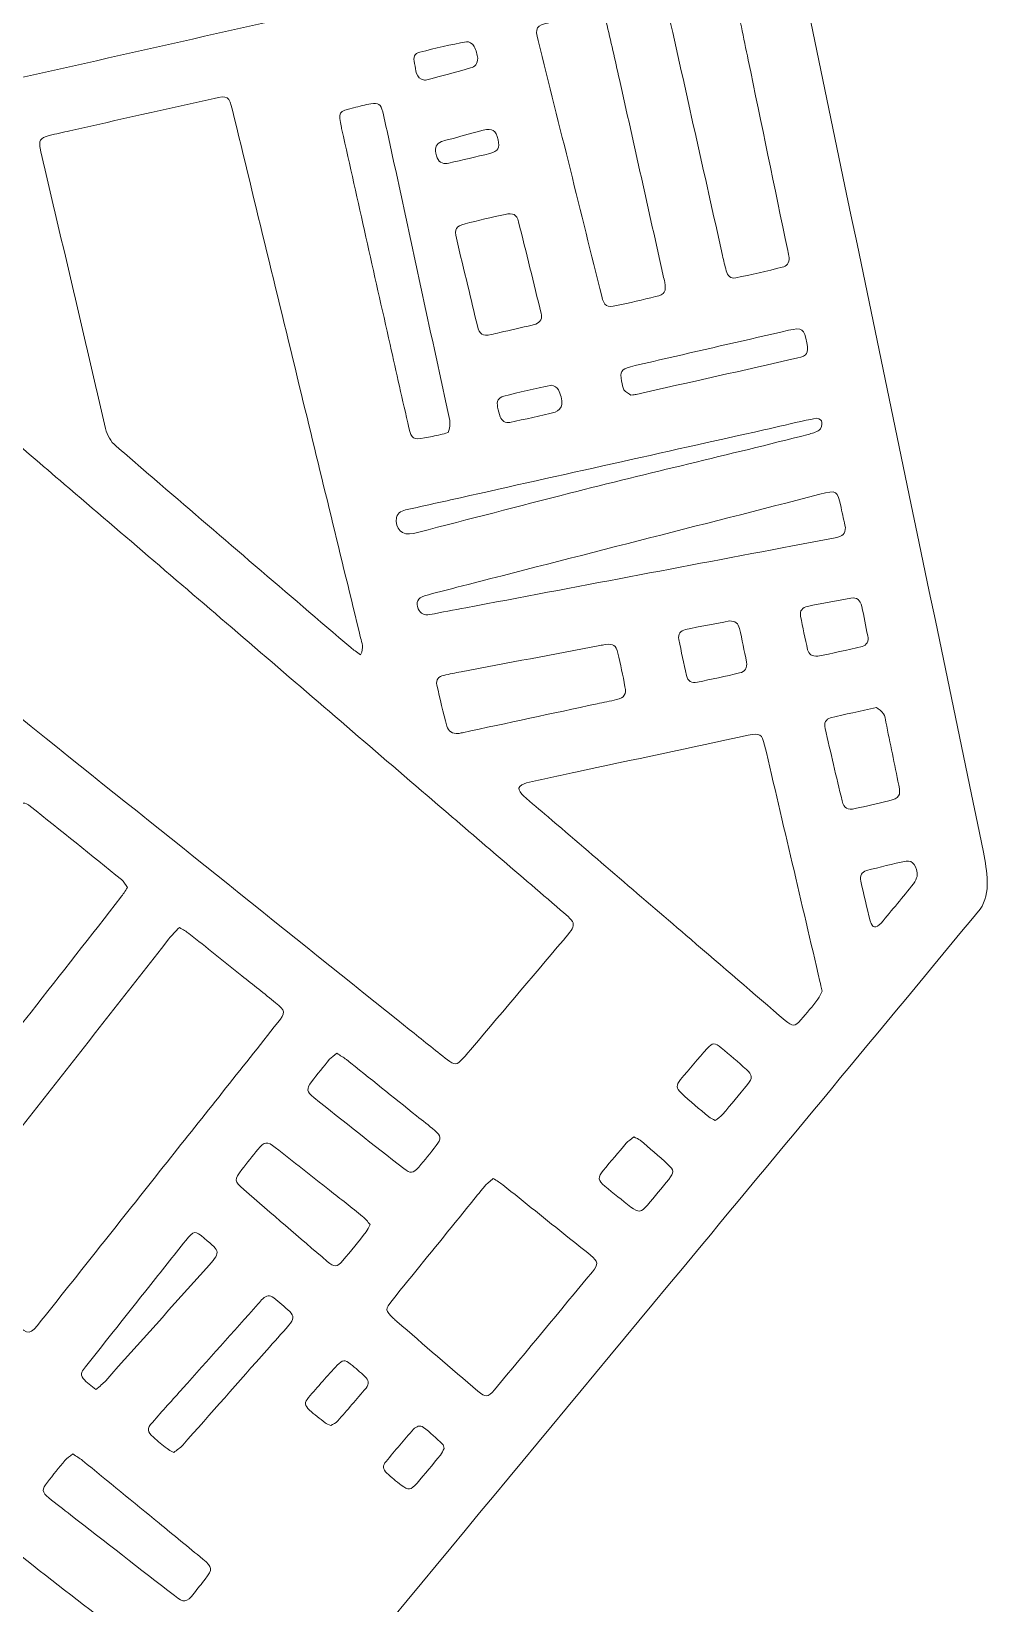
# Model space of a CAD drawing. Header units: centimetres. Extents: x 0 to 122, y -183 to 60.
# Drawn here: x 95.39 to 122.12, y -160.88 to -117.12 of the extents above; entities that cross this region are included whole.
import ezdxf

# ---------------------------------------------------------------- set-up
doc = ezdxf.new("R2010")
doc.units = ezdxf.units.CM
doc.header["$MEASUREMENT"] = 0
doc.layers.add('Layer 1', color=7, linetype='Continuous')

msp = doc.modelspace()

# ---------------------------------------------------------------- linework, layer by layer
at = {"layer": 'Layer 1', "lineweight": 0}
for points, knots in [([(84.744, -182.939), (68.311, -182.738), (51.881, -182.297), (35.448, -182.027), (34.747, -182.015), (34.045, -181.99), (33.344, -181.987), (33.108, -181.986), (32.921, -181.92), (32.773, -181.739), (21.919, -167.674), (11.193, -153.505), (0.347, -139.435), (-0.029, -138.974), (-0.057, -138.5), (0.064, -137.987), (1.37, -132.65), (2.713, -127.322), (4.032, -121.987), (6.97, -110.149), (9.924, -98.314), (12.847, -86.471), (12.95, -86.046), (13.192, -85.783), (13.57, -85.61), (29.662, -78.239), (45.744, -70.841), (61.843, -63.484), (62.255, -63.313), (62.695, -63.297), (63.101, -63.502), (78.911, -71.487), (94.708, -79.499), (110.514, -87.494), (110.875, -87.676), (111.089, -87.943), (111.175, -88.363), (114.742, -105.566), (118.315, -122.768), (121.898, -139.968), (121.98, -140.485), (122.12, -141.101), (121.799, -141.551), (119.046, -144.891), (116.275, -148.215), (113.515, -151.55), (104.903, -161.919), (96.332, -172.324), (87.704, -182.681), (87.512, -182.913), (87.281, -183.007), (86.973, -183), (86.231, -182.982), (85.487, -182.994), (84.744, -182.994), (84.744, -182.976), (84.744, -182.957), (84.744, -182.939)], [0, 0, 0, 0, 1, 1, 1, 2, 2, 2, 3, 3, 3, 4, 4, 4, 5, 5, 5, 6, 6, 6, 7, 7, 7, 8, 8, 8, 9, 9, 9, 10, 10, 10, 11, 11, 11, 12, 12, 12, 13, 13, 13, 14, 14, 14, 15, 15, 15, 16, 16, 16, 17, 17, 17, 18, 18, 18, 19, 19, 19, 19]), ([(105.137, -115.936), (105.022, -115.434), (104.91, -114.93), (104.788, -114.429), (104.761, -114.319), (104.665, -114.264), (104.547, -114.278), (104.476, -114.286), (104.406, -114.306), (104.335, -114.322), (101.739, -114.908), (99.143, -115.494), (96.548, -116.081), (92.765, -116.937), (88.982, -117.792), (85.199, -118.648), (81.114, -119.572), (77.029, -120.496), (72.944, -121.42), (72.3, -121.566), (71.656, -121.711), (71.012, -121.857), (70.65, -121.939), (70.614, -121.996), (70.694, -122.371), (70.771, -122.735), (70.853, -123.098), (70.934, -123.46), (71.011, -123.799), (71.066, -123.836), (71.4, -123.761), (73.07, -123.385), (74.741, -123.008), (76.411, -122.631), (82.006, -121.367), (87.6, -120.103), (93.194, -118.84), (96.756, -118.035), (100.319, -117.231), (103.881, -116.427), (104.213, -116.352), (104.544, -116.276), (104.876, -116.201), (105.019, -116.168), (105.123, -116.099), (105.137, -115.936)], [0, 0, 0, 0, 1, 1, 1, 2, 2, 2, 3, 3, 3, 4, 4, 4, 5, 5, 5, 6, 6, 6, 7, 7, 7, 8, 8, 8, 9, 9, 9, 10, 10, 10, 11, 11, 11, 12, 12, 12, 13, 13, 13, 14, 14, 14, 15, 15, 15, 15]), ([(116.483, -123.413), (116.473, -123.362), (116.459, -123.291), (116.444, -123.22), (116.078, -121.452), (115.712, -119.684), (115.346, -117.917), (115.218, -117.301), (115.093, -116.684), (114.959, -116.069), (114.897, -115.785), (114.823, -115.742), (114.55, -115.803), (114.158, -115.89), (113.765, -115.979), (113.374, -116.072), (113.075, -116.144), (113.035, -116.212), (113.1, -116.503), (113.61, -118.789), (114.12, -121.074), (114.631, -123.36), (114.663, -123.501), (114.696, -123.641), (114.732, -123.781), (114.768, -123.916), (114.854, -124.011), (114.998, -123.98), (115.432, -123.889), (115.864, -123.789), (116.294, -123.683), (116.412, -123.654), (116.488, -123.568), (116.483, -123.413)], [0, 0, 0, 0, 1, 1, 1, 2, 2, 2, 3, 3, 3, 4, 4, 4, 5, 5, 5, 6, 6, 6, 7, 7, 7, 8, 8, 8, 9, 9, 9, 10, 10, 10, 11, 11, 11, 11]), ([(111.104, -116.58), (111.06, -116.59), (111, -116.605), (110.939, -116.619), (110.557, -116.706), (110.175, -116.792), (109.793, -116.879), (109.443, -116.959), (109.406, -117.018), (109.494, -117.371), (109.794, -118.573), (110.096, -119.773), (110.395, -120.975), (110.686, -122.147), (110.973, -123.319), (111.266, -124.491), (111.336, -124.771), (111.403, -124.812), (111.683, -124.751), (112.045, -124.673), (112.408, -124.59), (112.768, -124.501), (113.025, -124.437), (113.069, -124.357), (113.02, -124.103), (113.008, -124.043), (112.995, -123.982), (112.981, -123.922), (112.574, -122.099), (112.167, -120.276), (111.76, -118.454), (111.64, -117.92), (111.519, -117.387), (111.395, -116.854), (111.346, -116.645), (111.272, -116.578), (111.104, -116.58)], [0, 0, 0, 0, 1, 1, 1, 2, 2, 2, 3, 3, 3, 4, 4, 4, 5, 5, 5, 6, 6, 6, 7, 7, 7, 8, 8, 8, 9, 9, 9, 10, 10, 10, 11, 11, 11, 12, 12, 12, 12]), ([(107.817, -117.862), (107.791, -117.771), (107.776, -117.642), (107.716, -117.538), (107.678, -117.472), (107.564, -117.393), (107.501, -117.406), (107.066, -117.489), (106.634, -117.588), (106.205, -117.697), (106.051, -117.737), (106.01, -117.835), (106.056, -118.014), (106.102, -118.193), (106.075, -118.425), (106.334, -118.479), (106.353, -118.483), (106.375, -118.477), (106.395, -118.471), (106.802, -118.361), (107.21, -118.251), (107.617, -118.138), (107.738, -118.104), (107.811, -118.024), (107.817, -117.862)], [0, 0, 0, 0, 1, 1, 1, 2, 2, 2, 3, 3, 3, 4, 4, 4, 5, 5, 5, 6, 6, 6, 7, 7, 7, 8, 8, 8, 8]), ([(104.555, -134.473), (104.657, -134.27), (104.586, -134.133), (104.554, -134), (104.007, -131.742), (103.457, -129.484), (102.909, -127.226), (102.267, -124.587), (101.627, -121.948), (100.986, -119.309), (100.893, -118.927), (100.852, -118.899), (100.477, -118.983), (99.138, -119.283), (97.8, -119.585), (96.461, -119.887), (96.27, -119.93), (96.078, -119.97), (95.889, -120.021), (95.624, -120.092), (95.589, -120.155), (95.643, -120.416), (95.65, -120.446), (95.655, -120.477), (95.662, -120.507), (96.261, -123.061), (96.86, -125.614), (97.455, -128.169), (97.502, -128.369), (97.591, -128.531), (97.748, -128.664), (98.157, -129.012), (98.56, -129.366), (98.967, -129.716), (100.738, -131.235), (102.508, -132.754), (104.28, -134.272), (104.355, -134.336), (104.44, -134.39), (104.555, -134.473)], [0, 0, 0, 0, 1, 1, 1, 2, 2, 2, 3, 3, 3, 4, 4, 4, 5, 5, 5, 6, 6, 6, 7, 7, 7, 8, 8, 8, 9, 9, 9, 10, 10, 10, 11, 11, 11, 12, 12, 12, 13, 13, 13, 13]), ([(106.995, -128.284), (107.011, -128.208), (107.046, -128.122), (107.043, -128.037), (107.039, -127.925), (107.006, -127.814), (106.982, -127.703), (106.483, -125.393), (105.984, -123.084), (105.484, -120.775), (105.382, -120.301), (105.279, -119.827), (105.17, -119.355), (105.121, -119.145), (105.046, -119.097), (104.841, -119.132), (104.678, -119.161), (104.519, -119.206), (104.359, -119.245), (103.94, -119.347), (103.925, -119.371), (104.021, -119.794), (104.026, -119.814), (104.029, -119.834), (104.034, -119.855), (104.48, -121.848), (104.926, -123.841), (105.374, -125.834), (105.547, -126.609), (105.723, -127.384), (105.9, -128.158), (105.969, -128.456), (106.028, -128.494), (106.331, -128.437), (106.482, -128.408), (106.633, -128.375), (106.784, -128.341), (106.844, -128.328), (106.903, -128.309), (106.995, -128.284)], [0, 0, 0, 0, 1, 1, 1, 2, 2, 2, 3, 3, 3, 4, 4, 4, 5, 5, 5, 6, 6, 6, 7, 7, 7, 8, 8, 8, 9, 9, 9, 10, 10, 10, 11, 11, 11, 12, 12, 12, 13, 13, 13, 13]), ([(106.922, -120.799), (106.949, -120.794), (106.98, -120.792), (107.01, -120.785), (107.391, -120.696), (107.772, -120.612), (108.151, -120.515), (108.391, -120.453), (108.437, -120.364), (108.381, -120.136), (108.314, -119.865), (108.231, -119.807), (107.967, -119.872), (107.688, -119.941), (107.411, -120.022), (107.133, -120.097), (107.024, -120.127), (106.911, -120.147), (106.807, -120.188), (106.66, -120.247), (106.618, -120.349), (106.652, -120.512), (106.693, -120.711), (106.771, -120.795), (106.922, -120.799)], [0, 0, 0, 0, 1, 1, 1, 2, 2, 2, 3, 3, 3, 4, 4, 4, 5, 5, 5, 6, 6, 6, 7, 7, 7, 8, 8, 8, 8]), ([(87.213, -121.986), (87.088, -122.009), (87.006, -122.021), (86.926, -122.04), (84.611, -122.562), (82.297, -123.083), (79.983, -123.611), (79.871, -123.636), (79.715, -123.685), (79.676, -123.768), (79.611, -123.906), (79.784, -123.968), (79.874, -124.041), (80.742, -124.74), (81.616, -125.433), (82.486, -126.13), (86.926, -129.687), (91.364, -133.246), (95.804, -136.803), (99.172, -139.502), (102.541, -142.2), (105.909, -144.898), (106.264, -145.182), (106.617, -145.467), (106.975, -145.747), (107.165, -145.897), (107.231, -145.889), (107.396, -145.722), (107.432, -145.685), (107.465, -145.644), (107.498, -145.605), (108.399, -144.541), (109.298, -143.476), (110.2, -142.413), (110.581, -141.964), (110.582, -141.967), (110.123, -141.575), (108.884, -140.514), (107.646, -139.453), (106.409, -138.391), (104.702, -136.925), (102.997, -135.457), (101.289, -133.992), (99.629, -132.567), (97.966, -131.145), (96.305, -129.721), (95.075, -128.666), (93.846, -127.61), (92.617, -126.554), (91.427, -125.532), (90.237, -124.51), (89.046, -123.488), (88.529, -123.045), (88.014, -122.599), (87.494, -122.159), (87.403, -122.083), (87.29, -122.033), (87.213, -121.986)], [0, 0, 0, 0, 1, 1, 1, 2, 2, 2, 3, 3, 3, 4, 4, 4, 5, 5, 5, 6, 6, 6, 7, 7, 7, 8, 8, 8, 9, 9, 9, 10, 10, 10, 11, 11, 11, 12, 12, 12, 13, 13, 13, 14, 14, 14, 15, 15, 15, 16, 16, 16, 17, 17, 17, 18, 18, 18, 19, 19, 19, 19]), ([(109.594, -125.04), (109.59, -125.016), (109.587, -124.995), (109.582, -124.975), (109.373, -124.123), (109.167, -123.27), (108.951, -122.419), (108.897, -122.21), (108.801, -122.165), (108.576, -122.214), (108.203, -122.296), (107.831, -122.382), (107.461, -122.475), (107.209, -122.538), (107.161, -122.624), (107.221, -122.878), (107.325, -123.32), (107.434, -123.762), (107.54, -124.203), (107.629, -124.575), (107.712, -124.948), (107.807, -125.318), (107.868, -125.557), (107.948, -125.602), (108.187, -125.559), (108.268, -125.544), (108.348, -125.522), (108.428, -125.503), (108.73, -125.434), (109.032, -125.365), (109.333, -125.295), (109.471, -125.262), (109.589, -125.205), (109.594, -125.04)], [0, 0, 0, 0, 1, 1, 1, 2, 2, 2, 3, 3, 3, 4, 4, 4, 5, 5, 5, 6, 6, 6, 7, 7, 7, 8, 8, 8, 9, 9, 9, 10, 10, 10, 11, 11, 11, 11]), ([(112.08, -127.249), (112.162, -127.234), (112.193, -127.23), (112.223, -127.223), (113.723, -126.886), (115.224, -126.551), (116.723, -126.21), (116.996, -126.148), (117.028, -126.08), (116.977, -125.79), (116.906, -125.391), (116.85, -125.351), (116.469, -125.439), (115.343, -125.697), (114.217, -125.957), (113.091, -126.217), (112.749, -126.295), (112.406, -126.37), (112.066, -126.455), (111.811, -126.518), (111.768, -126.596), (111.822, -126.855), (111.838, -126.936), (111.842, -127.03), (111.887, -127.092), (111.941, -127.166), (112.032, -127.212), (112.08, -127.249)], [0, 0, 0, 0, 1, 1, 1, 2, 2, 2, 3, 3, 3, 4, 4, 4, 5, 5, 5, 6, 6, 6, 7, 7, 7, 8, 8, 8, 9, 9, 9, 9]), ([(109.874, -126.962), (109.402, -127.071), (108.97, -127.163), (108.542, -127.273), (108.379, -127.315), (108.338, -127.41), (108.37, -127.581), (108.386, -127.672), (108.406, -127.765), (108.443, -127.849), (108.491, -127.962), (108.58, -128.03), (108.713, -128.001), (109.134, -127.91), (109.558, -127.824), (109.975, -127.716), (110.053, -127.695), (110.157, -127.58), (110.16, -127.505), (110.165, -127.367), (110.122, -127.219), (110.063, -127.092), (110.033, -127.026), (109.925, -126.995), (109.874, -126.962)], [0, 0, 0, 0, 1, 1, 1, 2, 2, 2, 3, 3, 3, 4, 4, 4, 5, 5, 5, 6, 6, 6, 7, 7, 7, 8, 8, 8, 8]), ([(117.249, -127.887), (117.12, -127.912), (117.038, -127.925), (116.958, -127.943), (116.566, -128.032), (116.175, -128.124), (115.783, -128.212), (112.966, -128.841), (110.15, -129.47), (107.333, -130.099), (106.84, -130.209), (106.347, -130.319), (105.855, -130.429), (105.721, -130.459), (105.586, -130.491), (105.556, -130.654), (105.5, -130.967), (105.714, -131.167), (106.025, -131.094), (106.075, -131.082), (106.125, -131.07), (106.175, -131.057), (107.572, -130.697), (108.969, -130.335), (110.367, -129.977), (112.573, -129.411), (114.805, -128.903), (117.012, -128.338), (117.111, -128.313), (117.237, -128.271), (117.323, -128.219), (117.381, -128.184), (117.402, -128.059), (117.392, -128.004), (117.406, -127.944), (117.331, -127.899), (117.249, -127.887)], [0, 0, 0, 0, 1, 1, 1, 2, 2, 2, 3, 3, 3, 4, 4, 4, 5, 5, 5, 6, 6, 6, 7, 7, 7, 8, 8, 8, 9, 9, 9, 10, 10, 10, 11, 11, 11, 12, 12, 12, 12]), ([(118.049, -130.925), (118.013, -130.756), (117.973, -130.564), (117.931, -130.372), (117.825, -129.884), (117.821, -129.881), (117.337, -130.005), (113.969, -130.868), (110.601, -131.73), (107.233, -132.593), (106.934, -132.67), (106.633, -132.743), (106.336, -132.831), (106.146, -132.887), (106.083, -133.025), (106.158, -133.188), (106.221, -133.325), (106.324, -133.385), (106.483, -133.352), (106.816, -133.283), (107.152, -133.225), (107.486, -133.162), (110.517, -132.588), (113.548, -132.014), (116.579, -131.441), (116.974, -131.366), (117.37, -131.292), (117.765, -131.214), (117.976, -131.171), (118.047, -131.101), (118.049, -130.925)], [0, 0, 0, 0, 1, 1, 1, 2, 2, 2, 3, 3, 3, 4, 4, 4, 5, 5, 5, 6, 6, 6, 7, 7, 7, 8, 8, 8, 9, 9, 9, 10, 10, 10, 10]), ([(117.288, -134.514), (117.673, -134.429), (118.097, -134.343), (118.515, -134.239), (118.649, -134.206), (118.704, -134.092), (118.673, -133.947), (118.616, -133.675), (118.569, -133.401), (118.507, -133.13), (118.464, -132.943), (118.373, -132.866), (118.206, -132.895), (117.8, -132.963), (117.397, -133.042), (116.994, -133.125), (116.858, -133.153), (116.774, -133.248), (116.802, -133.395), (116.862, -133.708), (116.929, -134.02), (117, -134.33), (117.029, -134.455), (117.119, -134.518), (117.288, -134.514)], [0, 0, 0, 0, 1, 1, 1, 2, 2, 2, 3, 3, 3, 4, 4, 4, 5, 5, 5, 6, 6, 6, 7, 7, 7, 8, 8, 8, 8]), ([(114.82, -133.53), (114.422, -133.607), (114.007, -133.681), (113.595, -133.77), (113.465, -133.799), (113.383, -133.896), (113.415, -134.048), (113.484, -134.38), (113.548, -134.714), (113.628, -135.044), (113.668, -135.207), (113.762, -135.263), (113.93, -135.231), (114.323, -135.153), (114.715, -135.068), (115.105, -134.977), (115.256, -134.941), (115.329, -134.832), (115.298, -134.674), (115.236, -134.361), (115.172, -134.049), (115.103, -133.737), (115.072, -133.602), (114.984, -133.525), (114.82, -133.53)], [0, 0, 0, 0, 1, 1, 1, 2, 2, 2, 3, 3, 3, 4, 4, 4, 5, 5, 5, 6, 6, 6, 7, 7, 7, 8, 8, 8, 8]), ([(107.278, -136.664), (107.306, -136.657), (107.347, -136.648), (107.387, -136.64), (108.637, -136.372), (109.887, -136.104), (111.137, -135.836), (111.319, -135.797), (111.502, -135.764), (111.681, -135.718), (111.896, -135.664), (111.956, -135.573), (111.915, -135.362), (111.855, -135.048), (111.791, -134.734), (111.718, -134.423), (111.666, -134.2), (111.596, -134.159), (111.365, -134.187), (111.313, -134.194), (111.263, -134.205), (111.212, -134.215), (109.926, -134.458), (108.639, -134.701), (107.352, -134.945), (107.19, -134.976), (107.028, -135.008), (106.868, -135.045), (106.728, -135.077), (106.643, -135.167), (106.677, -135.314), (106.763, -135.696), (106.854, -136.077), (106.959, -136.455), (106.997, -136.593), (107.108, -136.675), (107.278, -136.664)], [0, 0, 0, 0, 1, 1, 1, 2, 2, 2, 3, 3, 3, 4, 4, 4, 5, 5, 5, 6, 6, 6, 7, 7, 7, 8, 8, 8, 9, 9, 9, 10, 10, 10, 11, 11, 11, 12, 12, 12, 12]), ([(118.917, -135.939), (118.462, -136.04), (118.049, -136.125), (117.64, -136.228), (117.506, -136.262), (117.449, -136.374), (117.483, -136.521), (117.643, -137.192), (117.796, -137.865), (117.96, -138.535), (118.014, -138.75), (118.107, -138.799), (118.325, -138.751), (118.636, -138.683), (118.946, -138.608), (119.256, -138.533), (119.553, -138.461), (119.596, -138.396), (119.537, -138.103), (119.419, -137.517), (119.298, -136.932), (119.177, -136.347), (119.161, -136.267), (119.156, -136.175), (119.112, -136.111), (119.06, -136.036), (118.972, -135.985), (118.917, -135.939)], [0, 0, 0, 0, 1, 1, 1, 2, 2, 2, 3, 3, 3, 4, 4, 4, 5, 5, 5, 6, 6, 6, 7, 7, 7, 8, 8, 8, 9, 9, 9, 9]), ([(117.4, -143.834), (117.377, -143.724), (117.361, -143.643), (117.342, -143.562), (116.829, -141.37), (116.316, -139.178), (115.802, -136.985), (115.73, -136.677), (115.67, -136.641), (115.346, -136.71), (113.741, -137.053), (112.137, -137.396), (110.533, -137.74), (110.079, -137.837), (109.624, -137.932), (109.172, -138.039), (109.092, -138.058), (108.977, -138.118), (108.962, -138.18), (108.947, -138.239), (109.028, -138.34), (109.09, -138.397), (109.312, -138.598), (109.545, -138.787), (109.772, -138.982), (111.096, -140.118), (112.42, -141.254), (113.744, -142.39), (114.621, -143.143), (115.497, -143.898), (116.376, -144.65), (116.578, -144.824), (116.641, -144.823), (116.813, -144.631), (116.978, -144.446), (117.135, -144.254), (117.287, -144.058), (117.341, -143.987), (117.369, -143.897), (117.4, -143.834)], [0, 0, 0, 0, 1, 1, 1, 2, 2, 2, 3, 3, 3, 4, 4, 4, 5, 5, 5, 6, 6, 6, 7, 7, 7, 8, 8, 8, 9, 9, 9, 10, 10, 10, 11, 11, 11, 12, 12, 12, 13, 13, 13, 13]), ([(98.067, -140.952), (98.005, -140.869), (97.964, -140.783), (97.898, -140.729), (97.056, -140.047), (96.212, -139.368), (95.365, -138.692), (95.197, -138.558), (95.12, -138.574), (94.972, -138.738), (94.931, -138.783), (94.896, -138.834), (94.858, -138.884), (93.553, -140.575), (92.249, -142.267), (90.945, -143.959), (90.768, -144.188), (90.587, -144.414), (90.417, -144.647), (90.299, -144.807), (90.311, -144.884), (90.457, -145.018), (90.525, -145.081), (90.602, -145.134), (90.676, -145.19), (91.433, -145.763), (92.189, -146.336), (92.946, -146.909), (93.225, -147.12), (93.273, -147.113), (93.494, -146.831), (94.124, -146.027), (94.752, -145.222), (95.382, -144.417), (96.215, -143.352), (97.048, -142.287), (97.88, -141.222), (97.942, -141.142), (97.996, -141.056), (98.067, -140.952)], [0, 0, 0, 0, 1, 1, 1, 2, 2, 2, 3, 3, 3, 4, 4, 4, 5, 5, 5, 6, 6, 6, 7, 7, 7, 8, 8, 8, 9, 9, 9, 10, 10, 10, 11, 11, 11, 12, 12, 12, 13, 13, 13, 13]), ([(120.049, -140.639), (120.056, -140.36), (119.926, -140.182), (119.747, -140.217), (119.374, -140.291), (119.004, -140.379), (118.637, -140.478), (118.508, -140.513), (118.442, -140.621), (118.477, -140.769), (118.565, -141.139), (118.644, -141.512), (118.742, -141.879), (118.796, -142.081), (118.904, -142.102), (119.042, -141.94), (119.349, -141.58), (119.649, -141.214), (119.946, -140.846), (120.001, -140.777), (120.027, -140.684), (120.049, -140.639)], [0, 0, 0, 0, 1, 1, 1, 2, 2, 2, 3, 3, 3, 4, 4, 4, 5, 5, 5, 6, 6, 6, 7, 7, 7, 7]), ([(99.509, -142.061), (99.401, -142.177), (99.298, -142.273), (99.212, -142.382), (97.035, -145.162), (94.86, -147.943), (92.685, -150.724), (92.654, -150.765), (92.623, -150.806), (92.591, -150.846), (92.485, -150.977), (92.512, -151.093), (92.628, -151.199), (92.674, -151.241), (92.723, -151.279), (92.77, -151.319), (93.488, -151.908), (94.205, -152.498), (94.924, -153.086), (95.333, -153.42), (95.337, -153.42), (95.666, -153.005), (96.835, -151.534), (98.002, -150.062), (99.17, -148.59), (100.196, -147.296), (101.223, -146.003), (102.249, -144.708), (102.471, -144.428), (102.467, -144.384), (102.19, -144.159), (101.878, -143.905), (101.562, -143.656), (101.247, -143.405), (100.755, -143.012), (100.264, -142.618), (99.77, -142.227), (99.7, -142.172), (99.619, -142.13), (99.509, -142.061)], [0, 0, 0, 0, 1, 1, 1, 2, 2, 2, 3, 3, 3, 4, 4, 4, 5, 5, 5, 6, 6, 6, 7, 7, 7, 8, 8, 8, 9, 9, 9, 10, 10, 10, 11, 11, 11, 12, 12, 12, 13, 13, 13, 13]), ([(114.429, -147.433), (114.498, -147.377), (114.577, -147.33), (114.633, -147.264), (114.867, -146.99), (115.097, -146.714), (115.322, -146.433), (115.472, -146.246), (115.468, -146.175), (115.293, -146.014), (115.066, -145.806), (114.832, -145.605), (114.595, -145.408), (114.423, -145.265), (114.348, -145.265), (114.202, -145.428), (113.949, -145.711), (113.704, -146.002), (113.463, -146.296), (113.332, -146.457), (113.334, -146.534), (113.479, -146.667), (113.729, -146.896), (113.989, -147.114), (114.247, -147.333), (114.292, -147.371), (114.352, -147.392), (114.429, -147.433)], [0, 0, 0, 0, 1, 1, 1, 2, 2, 2, 3, 3, 3, 4, 4, 4, 5, 5, 5, 6, 6, 6, 7, 7, 7, 8, 8, 8, 9, 9, 9, 9]), ([(103.893, -145.564), (103.814, -145.628), (103.742, -145.669), (103.692, -145.729), (103.52, -145.935), (103.352, -146.144), (103.19, -146.357), (103.041, -146.553), (103.05, -146.634), (103.253, -146.796), (104.085, -147.457), (104.918, -148.116), (105.754, -148.772), (105.942, -148.919), (106.018, -148.91), (106.172, -148.732), (106.34, -148.536), (106.502, -148.336), (106.66, -148.131), (106.804, -147.945), (106.797, -147.867), (106.62, -147.713), (106.456, -147.571), (106.283, -147.44), (106.114, -147.305), (105.462, -146.782), (104.811, -146.259), (104.158, -145.738), (104.08, -145.676), (103.991, -145.628), (103.893, -145.564)], [0, 0, 0, 0, 1, 1, 1, 2, 2, 2, 3, 3, 3, 4, 4, 4, 5, 5, 5, 6, 6, 6, 7, 7, 7, 8, 8, 8, 9, 9, 9, 10, 10, 10, 10]), ([(112.158, -147.891), (112.087, -147.951), (112.01, -148.002), (111.952, -148.069), (111.735, -148.317), (111.522, -148.57), (111.311, -148.824), (111.152, -149.017), (111.157, -149.096), (111.354, -149.262), (111.591, -149.461), (111.834, -149.652), (112.078, -149.842), (112.288, -150.006), (112.366, -149.998), (112.543, -149.79), (112.744, -149.554), (112.94, -149.314), (113.133, -149.072), (113.288, -148.878), (113.29, -148.824), (113.108, -148.656), (112.858, -148.425), (112.597, -148.205), (112.338, -147.985), (112.293, -147.947), (112.232, -147.929), (112.158, -147.891)], [0, 0, 0, 0, 1, 1, 1, 2, 2, 2, 3, 3, 3, 4, 4, 4, 5, 5, 5, 6, 6, 6, 7, 7, 7, 8, 8, 8, 9, 9, 9, 9]), ([(104.821, -150.329), (104.748, -150.25), (104.688, -150.167), (104.611, -150.104), (104.306, -149.857), (103.996, -149.617), (103.688, -149.374), (103.185, -148.977), (102.685, -148.579), (102.18, -148.185), (101.95, -148.006), (101.88, -148.016), (101.695, -148.241), (101.544, -148.424), (101.398, -148.612), (101.252, -148.799), (101.033, -149.079), (101.031, -149.118), (101.304, -149.356), (102.074, -150.027), (102.85, -150.692), (103.626, -151.357), (103.821, -151.525), (103.894, -151.523), (104.063, -151.327), (104.286, -151.069), (104.498, -150.801), (104.71, -150.535), (104.753, -150.48), (104.777, -150.411), (104.821, -150.329)], [0, 0, 0, 0, 1, 1, 1, 2, 2, 2, 3, 3, 3, 4, 4, 4, 5, 5, 5, 6, 6, 6, 7, 7, 7, 8, 8, 8, 9, 9, 9, 10, 10, 10, 10]), ([(108.247, -149.045), (108.156, -149.129), (108.073, -149.189), (108.009, -149.265), (107.733, -149.599), (107.462, -149.938), (107.188, -150.275), (106.603, -150.997), (106.016, -151.718), (105.431, -152.441), (105.229, -152.69), (105.233, -152.724), (105.473, -152.947), (105.504, -152.975), (105.534, -153.003), (105.565, -153.03), (106.316, -153.677), (107.067, -154.324), (107.819, -154.969), (108.028, -155.148), (108.101, -155.147), (108.279, -154.934), (109.191, -153.839), (110.101, -152.741), (111.008, -151.642), (111.181, -151.433), (111.171, -151.361), (110.955, -151.183), (110.749, -151.011), (110.536, -150.848), (110.326, -150.68), (109.722, -150.195), (109.119, -149.709), (108.514, -149.226), (108.436, -149.164), (108.348, -149.113), (108.247, -149.045)], [0, 0, 0, 0, 1, 1, 1, 2, 2, 2, 3, 3, 3, 4, 4, 4, 5, 5, 5, 6, 6, 6, 7, 7, 7, 8, 8, 8, 9, 9, 9, 10, 10, 10, 11, 11, 11, 12, 12, 12, 12]), ([(97.184, -154.925), (97.295, -154.826), (97.385, -154.759), (97.458, -154.677), (98.394, -153.633), (99.327, -152.586), (100.264, -151.542), (100.666, -151.094), (100.669, -151.096), (100.203, -150.711), (99.939, -150.493), (99.913, -150.493), (99.69, -150.771), (99.34, -151.205), (98.996, -151.643), (98.65, -152.079), (98.066, -152.815), (97.483, -153.55), (96.9, -154.286), (96.822, -154.384), (96.727, -154.494), (96.831, -154.615), (96.928, -154.727), (97.055, -154.814), (97.184, -154.925)], [0, 0, 0, 0, 1, 1, 1, 2, 2, 2, 3, 3, 3, 4, 4, 4, 5, 5, 5, 6, 6, 6, 7, 7, 7, 8, 8, 8, 8]), ([(99.351, -156.675), (99.436, -156.607), (99.532, -156.55), (99.603, -156.47), (100.384, -155.591), (101.161, -154.708), (101.94, -153.826), (102.145, -153.594), (102.355, -153.367), (102.556, -153.132), (102.697, -152.967), (102.706, -152.878), (102.58, -152.754), (102.442, -152.617), (102.287, -152.495), (102.135, -152.371), (102.03, -152.286), (101.924, -152.305), (101.83, -152.396), (101.786, -152.439), (101.749, -152.489), (101.707, -152.535), (101.006, -153.32), (100.305, -154.104), (99.604, -154.888), (99.322, -155.204), (99.037, -155.516), (98.761, -155.836), (98.602, -156.02), (98.609, -156.09), (98.785, -156.252), (98.907, -156.364), (99.037, -156.466), (99.167, -156.568), (99.214, -156.605), (99.271, -156.629), (99.351, -156.675)], [0, 0, 0, 0, 1, 1, 1, 2, 2, 2, 3, 3, 3, 4, 4, 4, 5, 5, 5, 6, 6, 6, 7, 7, 7, 8, 8, 8, 9, 9, 9, 10, 10, 10, 11, 11, 11, 12, 12, 12, 12]), ([(103.724, -155.925), (103.787, -155.885), (103.868, -155.855), (103.918, -155.798), (104.185, -155.497), (104.444, -155.188), (104.706, -154.882), (104.809, -154.762), (104.78, -154.655), (104.673, -154.558), (104.543, -154.44), (104.414, -154.321), (104.276, -154.212), (104.121, -154.089), (104.049, -154.091), (103.905, -154.246), (103.631, -154.541), (103.364, -154.842), (103.102, -155.148), (102.987, -155.282), (102.996, -155.367), (103.134, -155.494), (103.271, -155.62), (103.42, -155.732), (103.566, -155.846), (103.606, -155.877), (103.656, -155.892), (103.724, -155.925)], [0, 0, 0, 0, 1, 1, 1, 2, 2, 2, 3, 3, 3, 4, 4, 4, 5, 5, 5, 6, 6, 6, 7, 7, 7, 8, 8, 8, 9, 9, 9, 9]), ([(106.883, -156.564), (106.866, -156.516), (106.863, -156.466), (106.836, -156.442), (106.663, -156.282), (106.492, -156.118), (106.305, -155.975), (106.216, -155.907), (106.103, -155.943), (106.027, -156.03), (105.771, -156.326), (105.517, -156.624), (105.262, -156.921), (105.165, -157.035), (105.172, -157.149), (105.282, -157.248), (105.412, -157.364), (105.546, -157.477), (105.685, -157.584), (105.884, -157.736), (105.954, -157.729), (106.125, -157.531), (106.347, -157.273), (106.561, -157.009), (106.775, -156.745), (106.819, -156.691), (106.848, -156.624), (106.883, -156.564)], [0, 0, 0, 0, 1, 1, 1, 2, 2, 2, 3, 3, 3, 4, 4, 4, 5, 5, 5, 6, 6, 6, 7, 7, 7, 8, 8, 8, 9, 9, 9, 9]), ([(98.518, -162.333), (98.488, -162.273), (98.472, -162.21), (98.434, -162.167), (98.38, -162.106), (98.311, -162.057), (98.246, -162.007), (96.372, -160.548), (94.498, -159.089), (92.624, -157.63), (92.307, -157.383), (91.991, -157.133), (91.67, -156.89), (91.505, -156.765), (91.408, -156.761), (91.291, -156.897), (91.048, -157.179), (90.821, -157.473), (90.59, -157.764), (90.514, -157.86), (90.527, -157.958), (90.606, -158.045), (90.654, -158.098), (90.711, -158.145), (90.766, -158.191), (91.454, -158.768), (92.142, -159.345), (92.831, -159.921), (94.273, -161.127), (95.714, -162.332), (97.157, -163.536), (97.387, -163.728), (97.449, -163.723), (97.635, -163.493), (97.894, -163.172), (98.148, -162.846), (98.402, -162.52), (98.446, -162.465), (98.477, -162.4), (98.518, -162.333)], [0, 0, 0, 0, 1, 1, 1, 2, 2, 2, 3, 3, 3, 4, 4, 4, 5, 5, 5, 6, 6, 6, 7, 7, 7, 8, 8, 8, 9, 9, 9, 10, 10, 10, 11, 11, 11, 12, 12, 12, 13, 13, 13, 13]), ([(96.543, -156.715), (96.459, -156.785), (96.381, -156.834), (96.324, -156.901), (96.156, -157.097), (95.994, -157.297), (95.835, -157.501), (95.674, -157.707), (95.679, -157.776), (95.877, -157.938), (96.076, -158.102), (96.283, -158.257), (96.486, -158.415), (97.447, -159.163), (98.408, -159.911), (99.37, -160.658), (99.646, -160.872), (99.697, -160.865), (99.919, -160.588), (100.023, -160.459), (100.125, -160.33), (100.226, -160.199), (100.441, -159.92), (100.438, -159.874), (100.163, -159.644), (99.759, -159.308), (99.35, -158.976), (98.943, -158.642), (98.233, -158.06), (97.523, -157.477), (96.811, -156.897), (96.733, -156.834), (96.645, -156.784), (96.543, -156.715)], [0, 0, 0, 0, 1, 1, 1, 2, 2, 2, 3, 3, 3, 4, 4, 4, 5, 5, 5, 6, 6, 6, 7, 7, 7, 8, 8, 8, 9, 9, 9, 10, 10, 10, 11, 11, 11, 11])]:
    msp.add_open_spline(points, degree=3, knots=knots, dxfattribs=at)

doc.saveas('drawing.dxf')
